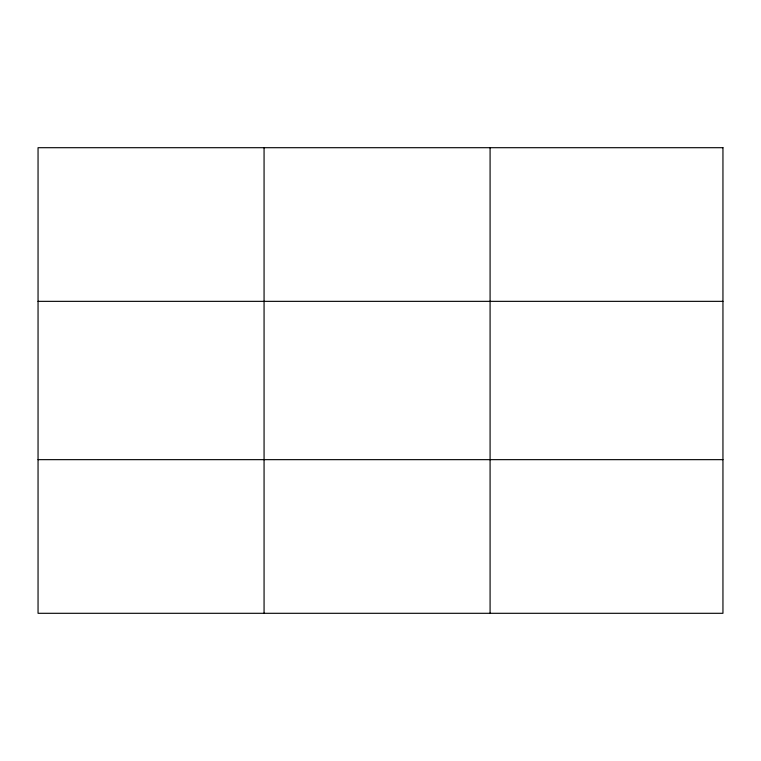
<?xml version="1.0" encoding="UTF-8"?>
<svg xmlns="http://www.w3.org/2000/svg" width="761" height="761" viewBox="0 0 761 761"><rect width="100%" height="100%" fill="white"/><g stroke="black" fill="none" stroke-linecap="round" stroke-linejoin="round"><path stroke-width="1.14" d="M264.067 147.701L264.067 613.299M490.084 147.701L490.084 613.299M38.05 301.346L722.95 301.346M38.05 459.654L722.95 459.654M722.95 147.701L722.95 613.299L38.05 613.299L38.05 147.701L722.95 147.701"/></g></svg>
